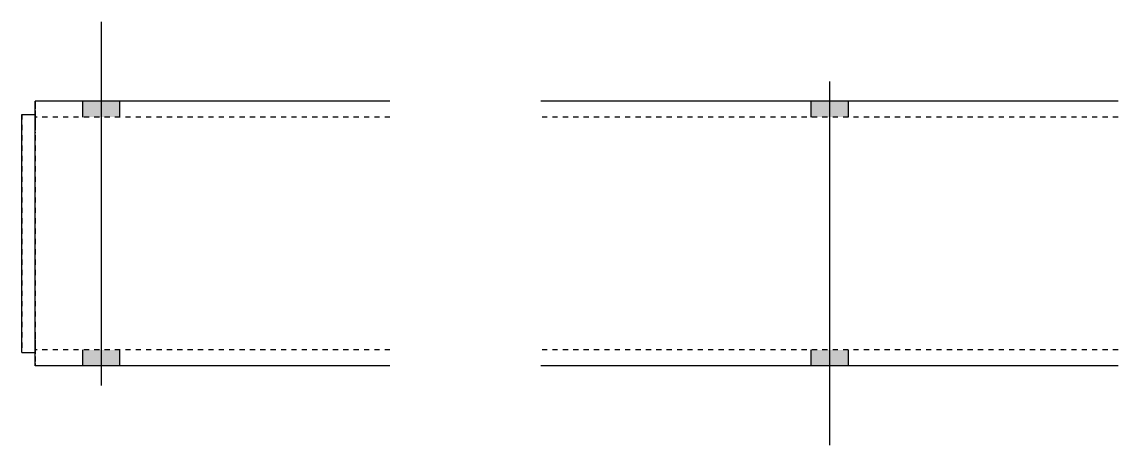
# Model space of a CAD drawing. Header units: millimetres. Extents: x 7 to 25696, y -5 to 1530.
# Drawn here: x 10957.9 to 11371.9, y -5.3 to 154.7 of the extents above; entities that cross this region are included whole.
import ezdxf

# ---------------------------------------------------------------- set-up
doc = ezdxf.new("R2010")
doc.units = ezdxf.units.MM
doc.linetypes.add('DXK_LINE_DOT2', pattern=[3.9198, 1.9599, -1.9599])
doc.layers.add('STÅL', color=7, linetype='Continuous')

msp = doc.modelspace()

# ---------------------------------------------------------------- hatches: boundary and pattern name
at = {"layer": 'STÅL', "linetype": 'Continuous'}
for points in [[(10980.87, 118.7), (10994.87, 118.7), (10994.87, 124.7), (10980.87, 124.7)], [(10980.87, 118.7), (10994.87, 118.7), (10994.87, 124.7), (10980.87, 124.7)], [(11255.87, 118.7), (11269.87, 118.7), (11269.87, 124.7), (11255.87, 124.7)], [(11255.87, 118.7), (11269.87, 118.7), (11269.87, 124.7), (11255.87, 124.7)], [(10980.87, 24.7), (10994.87, 24.7), (10994.87, 30.7), (10980.87, 30.7)], [(10980.87, 24.7), (10994.87, 24.7), (10994.87, 30.7), (10980.87, 30.7)], [(11255.87, 24.7), (11269.87, 24.7), (11269.87, 30.7), (11255.87, 30.7)], [(11255.87, 24.7), (11269.87, 24.7), (11269.87, 30.7), (11255.87, 30.7)]]:
    msp.add_hatch(color=96, dxfattribs=at).paths.add_polyline_path(points)

# ---------------------------------------------------------------- linework, layer by layer
at = {"layer": 'STÅL', "color": 96, "linetype": 'Continuous'}
for p, q in [((10987.87, 17.2), (10987.87, 154.7)), ((10987.87, 17.2), (10987.87, 154.7)), ((11262.87, 132.2), (11262.87, -5.3)), ((11262.87, 132.2), (11262.87, -5.3)), ((10980.87, 118.7), (10980.87, 124.7)), ((10980.87, 118.7), (10980.87, 124.7)), ((10994.87, 118.7), (10994.87, 124.7)), ((10994.87, 118.7), (10994.87, 124.7)), ((11255.87, 124.7), (11255.87, 118.7)), ((11255.87, 124.7), (11255.87, 118.7)), ((11269.87, 124.7), (11269.87, 118.7)), ((11269.87, 124.7), (11269.87, 118.7)), ((10980.87, 24.7), (10980.87, 30.7)), ((10980.87, 24.7), (10980.87, 30.7)), ((10994.87, 24.7), (10994.87, 30.7)), ((10994.87, 24.7), (10994.87, 30.7)), ((11255.87, 30.7), (11255.87, 24.7)), ((11255.87, 30.7), (11255.87, 24.7)), ((11269.87, 30.7), (11269.87, 24.7)), ((11269.87, 30.7), (11269.87, 24.7))]:
    msp.add_line(p, q, dxfattribs=at)
at = {"layer": 'STÅL', "color": 2, "linetype": 'Continuous'}
for p, q in [((11096.87, 124.7), (10962.85, 124.7)), ((10962.85, 123.79), (10962.85, 124.7)), ((11371.87, 124.7), (11153.87, 124.7)), ((10962.85, 121.19), (10962.85, 123.79)), ((10962.85, 117.29), (10962.85, 121.19)), ((10957.85, 29.7), (10957.85, 119.7)), ((10957.85, 119.7), (10962.85, 119.7)), ((10962.85, 112.7), (10962.85, 117.29)), ((10962.85, 36.7), (10962.85, 112.7)), ((10962.85, 32.11), (10962.85, 36.7)), ((10957.85, 29.7), (10962.85, 29.7)), ((10962.85, 28.21), (10962.85, 32.11)), ((10962.85, 25.61), (10962.85, 28.21)), ((10962.85, 24.7), (10962.85, 25.61)), ((11096.87, 24.7), (10962.85, 24.7)), ((11371.87, 24.7), (11153.87, 24.7))]:
    msp.add_line(p, q, dxfattribs=at)
at = {"layer": 'STÅL', "color": 7, "linetype": 'DXK_LINE_DOT2'}
for p, q in [((10962.85, 124.7), (10962.87, 124.7)), ((10962.87, 124.7), (10962.87, 123.79)), ((10962.87, 123.79), (10962.87, 121.19)), ((10962.87, 121.19), (10962.87, 116.94)), ((10957.85, 119.7), (10957.87, 119.7)), ((10957.87, 119.7), (10957.87, 29.7)), ((10962.85, 119.7), (10962.85, 29.7)), ((10962.87, 119.7), (10962.85, 119.7)), ((10962.85, 118.7), (10962.87, 118.7)), ((11096.87, 118.7), (10962.85, 118.7)), ((10962.85, 118.7), (10962.85, 118.24)), ((10962.85, 118.24), (10962.85, 116.94)), ((10962.85, 116.94), (10962.85, 115)), ((10962.87, 29.7), (10962.87, 119.7)), ((10962.87, 118.24), (10962.87, 118.7)), ((10962.87, 117.29), (10962.87, 118.24)), ((10962.87, 115), (10962.87, 117.29)), ((10962.87, 116.94), (10962.87, 112.7)), ((11371.87, 118.7), (11153.87, 118.7)), ((10962.87, 34.4), (10962.87, 112.7)), ((10962.85, 36.7), (10962.85, 34.4)), ((10962.85, 34.4), (10962.85, 32.46)), ((10962.87, 34.4), (10962.87, 36.7)), ((10962.87, 32.46), (10962.87, 34.4)), ((10962.87, 34.4), (10962.87, 31.16)), ((10957.87, 29.7), (10957.85, 29.7)), ((10962.85, 32.46), (10962.85, 31.16)), ((10962.85, 31.16), (10962.85, 30.7)), ((10962.85, 30.7), (10962.87, 30.7)), ((11096.87, 30.7), (10962.85, 30.7)), ((10962.85, 29.7), (10962.87, 29.7)), ((10962.87, 32.11), (10962.87, 32.46)), ((10962.87, 31.16), (10962.87, 32.11)), ((10962.87, 30.7), (10962.87, 31.16)), ((10962.87, 31.16), (10962.87, 28.21)), ((11371.87, 30.7), (11153.87, 30.7)), ((10962.87, 28.21), (10962.87, 25.61)), ((10962.87, 25.61), (10962.87, 24.7)), ((10962.85, 24.7), (10962.87, 24.7))]:
    msp.add_line(p, q, dxfattribs=at)

doc.saveas('drawing.dxf')
